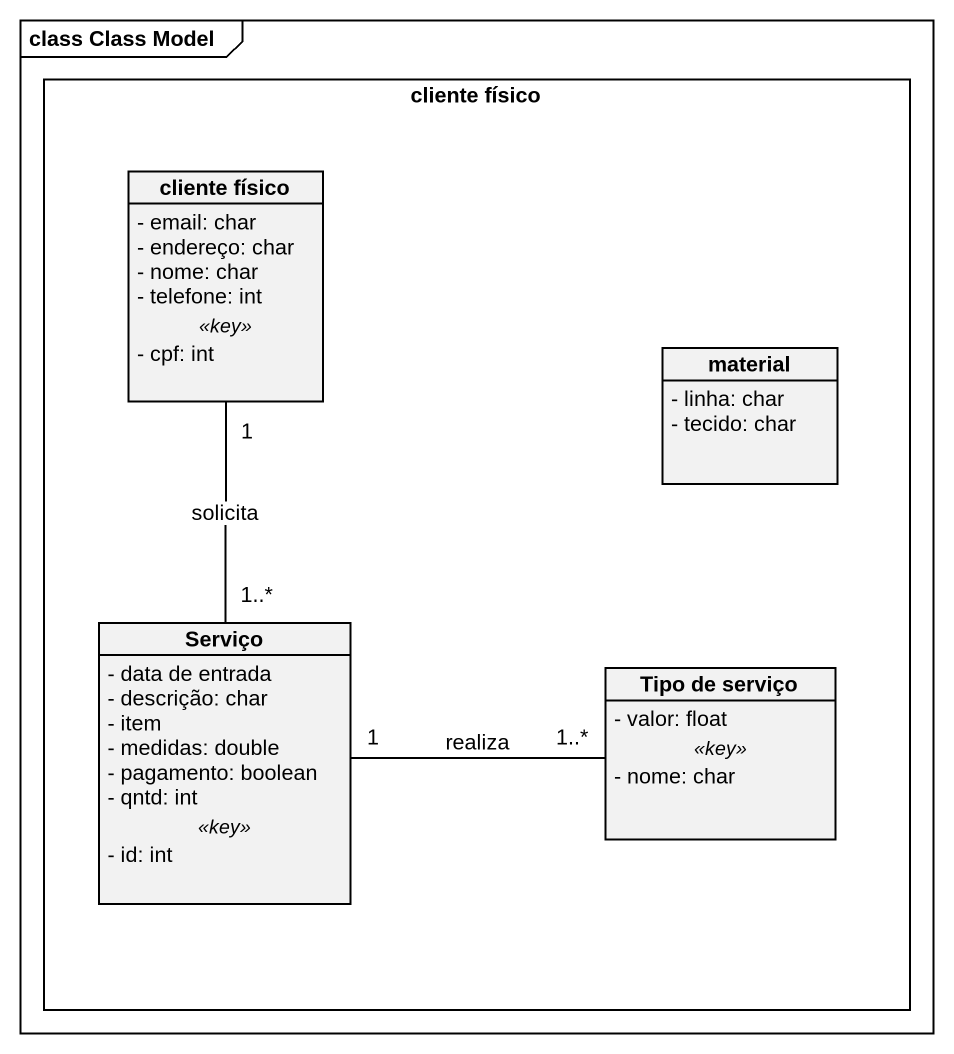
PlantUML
@startuml
mainframe class Class Model
hide circle
hide empty members
skinparam classAttributeIconSize 0
rectangle "cliente físico" as cliente_físico {
  class "cliente físico" as cliente_físico_2 {
    - email: char
    - endereço: char
    - nome: char
    - telefone: int
    .. <<key>> ..
    - cpf: int
  }
  class material {
    - linha: char
    - tecido: char
  }
  class Serviço {
    - data de entrada
    - descrição: char
    - item
    - medidas: double
    - pagamento: boolean
    - qntd: int
    .. <<key>> ..
    - id: int
  }
  class "Tipo de serviço" as Tipo_de_serviço {
    - valor: float
    .. <<key>> ..
    - nome: char
  }
}
cliente_físico_2 "1" -- "1..*" Serviço : solicita
Serviço "1" -right- "1..*" Tipo_de_serviço : realiza
@enduml
